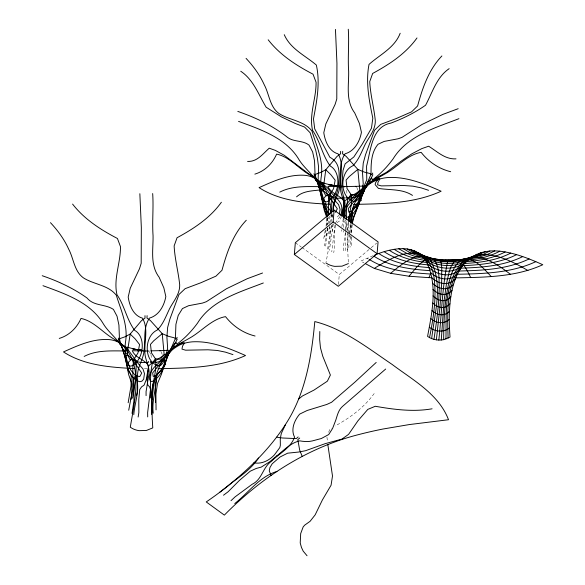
<?xml version="1.0" encoding="UTF-8"?>
<svg xmlns="http://www.w3.org/2000/svg" width="585" height="585" viewBox="0 0 585 585"><rect width="100%" height="100%" fill="white"/><g stroke="black" fill="none" stroke-linecap="round" stroke-linejoin="round"><path stroke-width="0.44" stroke-dasharray="2.92 2.19" d="M351.658 245.576L351.512 236.523M328.587 223.88L328.624 216.933M350.854 223.704L351.117 233.305M349.896 236.676L349.91 235.141M332.931 223.975L332.119 231.455M347.79 230.293L348.214 221.898M351.095 238.139L351.117 236.567M350.81 236.252L350.686 247.067M351.439 233.005L352.148 224.852M349.94 232.837L350.313 223.704M331.205 225.949L329.275 245.188L326.079 262.08M343.563 227.382L344.046 218.293M345.881 229.751L346.21 220.677M345.72 232.516L345.135 251.733M327.388 228.472L324.324 245.912M345.377 232.72L343.249 248.128L343.3 252.603M348.024 233.649L347.556 245.905L348.324 262.68M348.082 232.815L349.15 223.265M326.861 218.498L326.006 226.329M327.761 227.974L325.523 247.382M326.584 225.649L327.147 218.212M338.452 284.478L339.293 274.489L370.459 248.303M345.772 231.682L346.569 223.068L345.486 220.077M351 232.779L351.98 224.377M333.26 223.792L329.392 250.38M335.337 225.225L334.379 235.236L334.459 248.237L333.735 252.72M345.786 228.464L346.108 225.093L345.135 222.402L343.636 221.32L343.059 218.22M347.307 230.439L348.28 221.964M332.492 217.591L332.748 215.053M335.015 225.013L331.768 251.894M331.6 225.071L330.284 232.318M329.479 226.717L328.134 233.89M325.955 229.81L324.733 236.983M349.084 234.622L348.835 248.859M349.208 233.81L350.781 224.033M327.637 249.115L329.545 236.486L329.487 226.739M327.9 228.04L326.584 235.199M330.042 222.658L331.388 214.615M323.761 238.475L325.231 230.439M341.837 226.49L343.3 218.71M328.697 432.278L329.867 429.017L331.373 428.147M340.075 216.589L335.256 223.207M341.494 216.348L339.636 220.911L337.26 222.497L335.819 224.545M374.195 393.522C364.104 407.46 350.101 417.778 335.139 425.975M339.285 214.863L337.494 216.881L335.402 217.43M371.153 247.726L376.696 243.067M373.069 255.703L360.755 261.122L363.943 262.84M144.371 368.652L147.076 368.696M332.675 216.443L330.24 214.754M367.058 258.241L368.638 259.096M295.33 242.709L301.195 246.943M301.926 247.477L339.293 274.489M356.77 187.39L357.844 190.183M161.16 351.687L162.242 354.481M150.645 354.086L149.46 351.826M331.841 213.481L332.682 215.733M326.964 218L327.461 219.529L327.468 224.954M346.591 190.322L347.132 194.79M150.988 354.62L151.53 359.088M327.49 217.591L327.797 224.669M326.949 437.178L327.483 441.697M331.19 214.088L331.351 221.583M347.285 250.161L347.336 233.071M343.6 230.57L343.651 232.157M329.384 216.077L329.465 223.477M341.677 229.744L341.684 231.331"/><path stroke-width="0.88" d="M156.056 409.873L155.917 394.1L157.504 383.511L161.35 374.429L166.652 358.78L175.412 338.525L175.917 324.346L178.22 315.439L182.432 308.58L188.575 305.714L202.52 303.074L206.351 301.699L226.483 288.741L247.199 278.731L262.563 272.998M350.861 222.929L352.47 210.834L354.905 207.675L356.704 206.768C361.53 195.946 366.4 185.131 371.022 174.228C371.065 163.917 370.956 152.714 378.034 144.276L384.177 141.416L398.122 138.777L401.961 137.402L422.085 124.444L442.801 114.433L458.165 108.7M374.7 255.089C390.546 248.457 414.319 242.892 425.471 260.281C438.333 283.535 432.205 311.717 427.569 336.404C432.191 339.629 438.15 340.762 443.664 339.666C443.818 320.741 444.49 301.626 448.775 283.111C450.955 275.14 453.353 266.299 460.088 260.903C465.857 257.51 473.068 257.992 479.027 254.877C485.045 250.351 492.709 250.599 499.831 251.184C514.866 252.888 529.074 258.577 542.785 264.72C515.458 277.231 484.709 277.253 455.232 277.897M155.493 402.436L155.274 385.683L156.868 375.131L159.296 371.98L161.094 371.065C166.469 361.757 167.771 349.786 176.085 342.459L176.904 344.134C184.897 338.284 191.734 331.044 197.584 323.044L197.708 322.832C211.872 300.025 239.718 292.164 263.323 282.972M319.798 331.519L319.659 339.585L320.456 347.761L322.781 356.28L330.393 375.058L327.359 381.186L314.057 390.049L302.423 396.001L298.642 399.05M443.664 339.666L450.041 337.084C447.825 307.183 448.388 259.82 485.36 251.601M148.48 361.442L148.349 362.378L141.212 362.568L138.045 361.888L132.071 358.985L126.067 353.23L123.267 349.596L118.441 339.724M344.082 197.145L343.951 198.081L336.814 198.271L333.647 197.591L327.673 194.688L321.67 188.933L318.869 185.299L314.043 175.427M441.273 340.017L444.044 300.931L446.45 283.805L449.331 271.338L451.466 265.568L454.947 260.676L456.176 260.018L465.55 258.972M344.046 218.293L345.033 202.856L342.174 191.061L341.684 186.966L343.015 170.469L345.121 163.88L353.866 156.934L362.305 144.049L371.475 128.181L372.813 118.214C369.208 100.576 365.493 82.361 369.025 64.387C379.979 54.58 394.634 47.846 400.177 33.257M343.775 216.245L344.024 212.86C346.949 202.973 339.205 194.783 340.543 184.926C340.324 174.615 343.783 163.178 338.079 153.862C328.916 151.303 325.092 141.27 323.79 132.737L325.845 123.947L335.103 104.401L336.784 99.019L336.938 63.253L335.454 29.411M331.519 212.867L331.863 199.068L329.743 194.688L333.552 188.736L335.161 180.224L330.752 174.579L325.779 169.76L320.426 172.568L315.915 174.154L314.759 175.515L313.918 173.782M333.377 211.28C332.668 201.788 339.87 194.388 339.746 184.933C341.092 174.542 338.759 162.791 345.128 153.775C354.642 151.091 359.782 141.38 361.435 132.276L359.446 123.53L354.715 112.92C345.516 100.73 348.909 85.41 348.66 71.363C347.68 57.337 349.26 43.29 348.272 29.25M333.055 211.616C332.28 201.496 338.539 192.779 338.737 182.849C339.534 172.509 340.068 162.615 329.845 157.233L314.723 128.883L313.472 118.945C316.763 101.242 320.383 82.938 316.339 65.037C305.114 55.473 290.46 48.957 284.252 34.683M294.335 254.512L295.33 242.709L334.123 210.125L378.078 241.905L377.091 253.707L338.298 286.292L294.335 254.512L333.128 221.927L334.123 210.125M438.823 340.082C441.763 313.509 442.121 286.336 447.927 260.215L457.433 259.842M342.678 215.572L344.251 201.576C340.404 195.01 331.117 194.015 327.871 186.418L344.675 186.79M350.393 222.878L352.799 208.472L357.925 202.447L366.766 179.529L366.576 166.125C370.7 150.85 371.592 126.601 390.897 123.099C403.094 118.543 414.853 112.737 425.536 105.241C432.483 92.467 436.498 77.308 449.148 68.664M147.113 315.637L146.967 318.094L150.44 320.587L162.22 333.662L164.144 354.269L160.37 359.322L155.398 358.722L151.449 352.872L150.477 344.382L153.687 340.821L162.22 333.662L168.48 336.324L174.235 337.786L176.041 339.117L177.16 337.355M342.715 151.339L342.569 153.796L346.049 156.29L357.823 169.365L359.746 189.964L355.972 195.017L351.007 194.425L347.051 188.575L346.079 180.085L349.289 176.524L357.823 169.365L364.082 172.027L369.837 173.489L371.643 174.82L372.762 173.058M436.373 339.863L439.927 307.374L441.675 283.418L441.748 267.784L441.207 263.038L439.701 259.66C428.3 258.219 416.725 255.513 407.138 248.866M128.722 410.209L131.669 394.4L131.852 383.826L128.722 374.831L125.599 359.285L119.464 339.212L118.923 325.048L117.022 316.192L113.439 309.428C105.241 303.864 93.79 306.277 86.997 297.984C73.403 288.244 58.003 281.129 42.215 275.711M433.975 339.366C437.105 317.596 440.534 295.527 438.677 273.48C438.026 268.873 437.39 263.923 434.443 260.142C427.306 255.513 417.595 255.535 410.882 249.583M339.402 214.095L340.068 209.276L338.547 204.582L333.998 199.529L323.205 184.801L319.856 181.716L315.629 179.061L322.211 183.858M132.034 413.412L133.943 400.791L133.76 378.722L135.391 375.526L130.828 370.195L128.064 363.212L128.912 361.625L132.071 358.985L141.731 373.091L139.742 376.645L135.391 375.526C141.007 388.03 134.689 401.771 133.79 414.677M340.602 215.302C345.435 202.037 335.541 198.944 329.033 190.045C328.573 186.827 307.827 174.484 323.125 183.28M138.133 417.017L138.857 412.535L138.777 399.533L139.735 389.522L141.658 386.795L144.034 385.208L146.199 379.884L148.7 365.874C154.93 359.636 163.771 356.923 169.913 350.254L159.661 350.649L160.253 350.949M341.801 215.587L344.302 201.576C350.532 195.339 359.373 192.626 365.515 185.957L355.314 186.41L355.855 186.652M352.28 224.048L353.106 219.214L365.098 187.924L368.257 181.416L371.694 178.162L372.506 179.836C380.499 173.986 387.336 166.74 393.186 158.747L393.31 158.535C407.474 135.727 435.328 127.866 458.925 118.675M351.058 222.395L352.711 214.139L352.258 210.966C355.79 206.322 362.437 200.567 359.716 194.293C366.078 189.174 369.596 181.825 372.886 174.703M352.126 223.55L353.464 217.269L362.042 195.346L364.843 189.328L367.46 185.182L370.181 182.337L376.367 177.818L386.305 172.407L401.427 160.926L411.942 153.767L421.8 148.612L428.651 146.228C437.28 151.515 444.988 159.515 456 158.857M431.672 338.62C434.582 313.392 443.722 283.462 430.202 259.923C413.142 244.523 390.195 258.511 374.312 268.42L365.537 263.703M128.159 402.772L131.033 385.976L131.215 375.453L129.673 372.338L128.466 371.468L123.793 352.324L121.68 346.378L119.669 343.154L120.473 344.828C115.808 337.391 108.247 331.805 103.552 324.2L103.428 323.995C90.69 302.35 65.242 293.845 42.976 285.685M348.375 221.028L351.76 201.679L351.007 194.425L347.878 198.871L346.664 206.578L346.196 219.784M349.464 221.635C352.09 205.452 359.453 187.836 375.285 180.685A150.096 69.725 54.2 0 1 388.272 177.511C406.816 176.553 424.483 183.909 441.119 191.222C413.8 203.734 383.043 203.755 353.567 204.399M136.517 395.752L137.278 391.774L137.643 377.296C136.568 367.131 144.042 359.212 144.144 349.238C145.489 338.839 143.157 327.088 149.526 318.072C159.032 315.395 164.18 305.677 165.833 296.573L163.844 287.835L159.113 277.217C149.906 265.034 153.307 249.707 153.051 235.66C152.078 221.635 153.658 207.587 152.67 193.547M429.522 337.625C433.309 318.532 436.505 298.913 434.275 279.418C433.171 268.486 428.315 256.947 417.551 252.413M348.448 221.145L349.26 217.035L352.258 210.966L348.843 212.18L348.25 208.655L359.716 194.293L354.685 197.335L352.082 198.081L345.932 198.052L346.196 197.123M130.981 399.497L132.985 388.177L132.81 366.261L134.141 358.985L137.95 353.033L139.559 344.521L135.15 338.876L130.177 334.057L124.824 336.865L120.313 338.452L119.15 339.812L118.316 338.079M132.532 398.188L135.786 378.912L136.261 363.365L134.141 358.985L130.024 359.695L127.42 354.715L127.925 348.675L130.177 334.057L141.446 320.697L144.985 318.116L145.007 315.666M361.735 196.399L364.126 190.966L363.841 190.3C367.724 181.876 377.128 178.674 384.521 174.206C396.864 167.61 407.058 154.769 421.134 152.341C428.586 161.869 438.882 168.831 450.684 171.719M374.312 268.42L390.634 273.312L409.076 276.244L428.995 277.648L430.45 274.021C409.602 272.639 387.562 270.913 369.427 259.528M150.594 361.42L150.323 362.356L156.48 362.378L159.083 361.632L164.114 358.59L169.723 352.696L172.421 348.989L177.284 339M361.581 196.794C358.327 204.202 355.921 213.949 347.629 217.284L346.137 216.779L345.084 214.797C344.543 207.309 350.59 202.315 355.292 197.481C362.371 190.088 369.274 180.56 379.687 178.271L379.658 179.405L378.107 181.891L377.581 184.823L381.193 185.891L403.621 185.496L413.003 186.176L421.127 187.865L428.556 190.3M329.362 214.424L331 211.229L326.43 205.898L323.666 198.915L324.514 197.328L327.673 194.688L337.333 208.794L335.344 212.34M285.582 424.425L281.29 433.492L280.273 438.735L280.347 445.397L279.813 447.584L274.409 454.889C269.188 460.497 261.634 464.366 253.897 462.808M258.614 457.997C251.901 468.058 241.832 475.247 232.26 482.391A387.021 299.491 4.8 0 1 206.249 501.93L224.355 515.114C261.173 477.623 306.979 447.759 358.239 434.692A359.775 278.409 4.8 0 1 382.897 429.039L409.251 424.578L448.527 419.73C438.721 394.071 413.032 380.148 392.162 364.462C367.753 348.002 343.87 328.931 314.796 321.567C311.732 354.693 306.357 388.652 289.531 417.902C272.127 447.554 246.695 471.671 219.572 492.394M409.076 276.244C414.07 270.204 418.962 263.681 425.778 259.579M246.285 220.252C233.13 234.015 226.885 252.267 222.007 270.255L215.96 276.142L200.889 282.752L185.131 288.668L178.981 294.482L169.921 319.03L167.639 327.432L166.9 336.989L167.632 348.148L166.052 355.446L162.981 362.949L161.021 365.113L158.681 365.874C143.508 362.144 143.778 336.104 157.277 330.035C163.259 324.127 166.023 316.01 169.621 308.609C173.694 300.873 180.004 294.014 179.69 284.734C178.345 271.725 174.783 259.038 174.14 245.905L177.05 237.751C193.774 228.662 210.154 217.978 221.379 202.249M441.887 55.955C428.732 69.717 422.487 87.969 417.61 105.958L411.569 111.845L396.491 118.448L380.733 124.371L374.583 130.184L365.53 154.725L363.241 163.135L362.503 172.692L363.234 183.851L361.654 191.149L358.583 198.651L356.623 200.816L354.283 201.576C339.11 197.84 339.38 171.807 352.879 165.738C358.861 159.829 361.632 151.712 365.223 144.312C369.296 136.576 375.607 129.716 375.292 120.43C373.947 107.428 370.385 94.733 369.742 81.607L372.652 73.454C389.376 64.357 405.756 53.681 416.988 37.952M298.16 436.944L296.332 438.582L282.577 438.004L276.647 437.171M234.768 503.539C248.588 492.724 259.528 476.49 276.961 471.466M230.995 500.694L235.133 496.826L252.15 484.285C262.358 479.4 262.577 467.254 271.572 461.177C279.359 453.404 290.716 447.964 294.569 437.134C290.526 429.427 294.474 420.235 299.659 414.122L307.11 410.502L326.839 404.44L331.6 402.253L354.956 382.085L376.206 362.444M385.669 369.047L342.32 406.59C338.459 410.041 337.348 415.262 335.834 419.971L332.624 428.374L328.726 434.531L321.348 438.523L312.258 440.936C308.171 441.909 303.812 441.595 299.71 440.849C290.496 442.962 283.981 450.194 276.822 455.839M276.822 455.839L269.692 461.799L261.195 467.122L256.267 468.439L250.285 471.181L239.411 480.417L228.143 491.736L223.499 495.224M390.634 273.312C398.436 266.877 406.458 260.135 416.176 256.837C426.816 253.861 436.739 262.219 447.62 260.859C459.269 262.453 470.245 254.943 481.733 257.978C492.519 260.969 501.747 267.674 510.529 274.358M450.808 296.763C445.945 303.11 437.88 301.004 433.024 295.908M452.051 290.233C446.83 297.034 438.18 294.781 432.966 289.319M453.631 284.222C447.832 291.476 438.319 289.151 432.556 283.235M449.916 303.798C445.185 309.706 437.419 307.82 432.71 302.993M455.532 278.716C448.936 286.438 438.311 284.105 431.796 277.656M449.382 311.344C444.534 316.829 436.79 315.227 432.015 310.584M299.71 438.041L297.787 439.613L299.688 450.136L302.196 456.41M457.741 273.707C450.143 281.911 438.165 279.63 430.699 272.566M296.566 196.831C304.507 189.664 315.966 191.229 325.757 189.05M460.256 269.21C451.437 277.897 437.887 275.718 429.273 267.981M449.221 319.403C444.008 324.478 436.022 323.227 430.933 318.686M463.057 265.21C452.819 274.387 437.485 272.361 427.525 263.886M466.143 261.707C454.289 271.381 436.973 269.546 425.471 260.281M449.434 327.988C443.598 332.668 435.116 331.805 429.456 327.293M469.492 258.709C455.825 268.873 436.344 267.265 423.116 257.173M473.097 256.193C445.09 272.12 447.408 310.394 448.095 338.181M348.382 263.586L342.006 266.168L334.715 266.365A17.272 13.367 4.8 0 1 327.856 264.127L325.904 262.914M476.943 254.183C460.461 266.095 436.98 266.826 420.469 254.548M481.031 252.647C460.863 265.378 433.704 264.925 414.355 250.76M489.93 251.009L482.939 254.497L475.035 257.108L466.45 258.877M323.125 185.862L321.575 186.622C307.542 186.732 292.654 185.416 279.762 192.136M127.523 350.159L125.965 350.92C111.932 351.029 97.044 349.713 84.16 356.433M494.756 250.877L487.056 254.592L478.303 257.32L468.768 259.14C478.201 261.744 484.819 269.685 491.217 276.588M499.831 251.184C489.703 256.632 478.311 259.265 466.918 260.237M505.162 251.923C493.06 258.299 479.371 260.778 465.835 261.656M510.749 253.078C496.285 260.581 479.839 262.636 463.781 263.55M254.855 174.133C264.844 171.12 272.522 163.573 276.617 154.118C289.604 156.787 298.774 168.824 310.182 175.12C315.52 178.542 324.09 183.31 323.037 190.805L321.399 191.492C322.116 199.244 323.637 207.887 329.18 213.759M59.253 338.43C69.235 335.424 76.92 327.871 81.015 318.423C94.002 321.085 103.165 333.121 114.58 339.417C119.918 342.839 128.488 347.607 127.435 355.102L125.797 355.79C126.726 365.523 129.066 378.524 139.8 381.734L141.892 381.186L143.676 379.168L144.466 373.581L142.945 368.879L138.396 363.826L127.603 349.099L124.254 346.013L120.02 343.358L126.601 348.155M516.613 254.636C500.475 262.826 482.164 264.676 464.351 265.634L462.581 265.67M522.741 256.596C503.436 266.051 481.543 267.557 460.388 268.149M529.14 258.936C507.21 269.414 482.391 270.482 458.494 271.023M535.823 261.649C511.473 273.041 484 273.685 457.594 274.263M247.594 161.423C257.327 161.906 262.76 153.804 269.246 148.195L275.389 150.411L284.317 155.339L307.6 172.992L315.798 178.564L319.249 182.966L319.973 185.401L318.591 186.154C322.262 196.143 323.308 206.827 327.22 216.742M432.081 408.798C413.164 412.111 394.005 409.522 375.285 406.275L367.841 409.368L358.027 420.695L348.58 434.362L341.998 439.057L325.194 443.664L305.56 450.706L298.92 452.015L287.63 453.185L280.061 456.995L272.2 463.766L269.926 467.605L269.261 470.896L271.118 475.415M459.576 260.04L461.243 259.872M465.711 258.943C453.887 260.822 441.829 260.464 430.092 258.153M355.775 186.344L346.554 186.549L337.362 186.001L328.434 184.655L338.042 186.162L330.028 184.838L322.423 182.732M445.068 260.157L456.168 260.171M150.952 350.846L160.173 350.642M157.965 368.696C187.441 368.053 218.198 368.031 245.517 355.526C228.881 348.207 211.214 340.85 192.67 341.815A150.096 69.725 54.2 0 0 179.683 344.982C150.52 360.367 150.871 399.358 152.78 427.884L146.404 430.465L139.113 430.662A17.272 13.367 4.8 0 1 132.254 428.425L130.301 427.211C134.521 400.762 144.641 363.051 120.283 343.219A150.074 58.39 -54.1 0 0 109.878 339.666C93.534 338.232 78.032 345.399 63.487 351.929C83.662 365.025 108.32 367.153 131.735 368.448L134.44 368.491M330.042 204.194L327.337 204.15C303.929 202.856 279.272 200.728 259.089 187.624C273.634 181.101 289.136 173.935 305.48 175.368A150.082 58.39 -54.1 0 1 315.893 178.915C327.161 186.242 330.371 200.648 331.132 213.218M428.995 277.648L431.701 277.692M442.516 260.025L438.253 259.806L448.476 260.34M430.026 270.628C410.685 269.356 390.473 266.914 373.852 256.135M429.617 267.601C412.001 266.387 393.815 263.418 378.787 253.539M428.9 264.925C413.332 263.703 397.449 260.464 384.221 251.747M427.503 262.555C414.136 261.232 400.696 257.824 389.369 250.343M426.136 260.574C414.897 258.965 403.745 255.696 394.231 249.342M141.76 350.298L132.832 348.952L142.44 350.459L134.426 349.135L126.821 347.029M424.739 258.797L416.176 256.837L406.86 253.4L398.816 248.757M424.103 257.407L419.014 256.171L410.516 252.917L403.116 248.588M332.441 211.624L331 211.229L331.556 212.728M232.954 354.605L225.525 352.163L217.401 350.473L208.019 349.793L185.591 350.188L181.979 349.121L182.498 346.188L184.056 343.702L184.078 342.569C172.897 345.165 165.709 355.614 158.118 363.585C153.46 367.475 149.124 372.638 149.482 379.095L150.535 381.076L152.027 381.581C162.067 376.82 164.824 363.782 168.239 354.598C172.122 346.174 181.525 342.971 188.918 338.503C201.262 331.907 211.456 319.066 225.532 316.639C232.984 326.167 243.28 333.128 255.075 336.017M237.817 111.413C255.601 117.534 272.902 125.76 287.696 137.497C293.926 142.17 302.825 140.159 309.041 145.131L312.624 151.895L314.525 160.751L315.066 174.915L319.432 188.487L324.324 210.534L326.722 217.232M238.578 121.387C260.851 129.548 286.292 138.053 299.03 159.69L299.154 159.902C303.849 167.507 311.417 173.094 316.075 180.531L315.271 178.856L317.282 182.081L319.395 188.026L324.068 207.17L325.275 208.041L326.825 211.148L326.832 216.574M149.065 351.088L132.261 350.715C135.515 358.32 144.802 359.307 148.648 365.881L147.076 379.877L147.837 385.164L149.533 386.7L150.506 389.391L147.647 412.432L147.698 416.9M412.491 195.405C402.429 188.714 389.859 190.235 378.444 188.407L375.153 184.663C375.19 182.725 376.484 181.284 377.515 179.785C371.204 180.626 366.451 185.964 361.486 189.642C353.369 197.379 341.194 204.655 344.207 217.825M527.948 270.548C509.191 259.477 484.066 246.738 463.495 261.02C443.584 281.092 446.45 312.99 445.953 339.051M333.128 221.927L377.091 253.707M240.742 71.231C253.524 79.765 258.526 94.631 266.131 107.209L281.4 116.883L295.125 123.406L304.617 127.084L310.123 132.744L315.776 150.404L317.333 157.723L318.554 166.718L318.138 180.129L323.52 202.871L326.818 208.786L327.132 216.392M307.045 555.75L303.191 551.143L301.458 547.436L300.215 542.953L300.69 533.571L303.162 526.924L304.661 525.176L310.094 521.301L315.154 514.866L322.437 499.882L331.066 485.228L332.499 476L327.805 444.41M268.186 39.787C279.944 54.939 296.237 65.425 313.033 74.185L316.061 82.266C316.346 98.477 308.858 114.302 312.573 130.418C320.244 141.416 322.276 155.296 330.247 166.016C342.62 173.036 338.934 197.32 326.379 201.92L324.609 201.211C320.924 193.503 319.885 184.355 321.384 175.909C323.403 160.305 316.361 145.541 311.929 130.96C303.856 120.642 289.458 120.291 278.899 113.483C269.714 106.689 269.334 94.265 264.23 84.723C259.806 74.909 253.393 66.2 246.066 58.368M72.584 204.085C84.335 219.236 100.627 229.722 117.431 238.483L120.451 246.563C120.744 262.775 113.256 278.599 116.971 294.716C124.642 305.714 126.674 319.593 134.645 330.313C147.018 337.333 143.332 361.618 130.777 366.217L129 365.508C125.322 357.801 124.283 348.653 125.775 340.207C127.801 324.602 120.759 309.838 116.327 295.257C108.254 284.939 93.856 284.595 83.297 277.78C74.112 270.987 73.732 258.563 68.628 249.02C64.204 239.206 57.791 230.497 50.464 222.666M463.371 264.288L467.437 270.877L470.728 277.656M359.943 194.637L361.289 200.677M164.341 358.934L165.687 364.981M151.676 414.458C152.312 400.498 148.992 384.045 158.93 372.565C161.84 368.66 166.542 363.651 164.114 358.59L152.648 372.959L153.241 376.477L156.656 375.263C156.663 387.811 151.595 400.323 153.233 413.156M150.425 397.968L150.484 378.729L151.062 370.875L152.275 363.168L155.398 358.722C157.657 372.345 150.542 385.5 152.173 399.233M340.609 151.369L340.587 153.818L337.055 156.4L325.779 169.76L323.022 190.417L325.633 195.39L329.743 194.688L328.412 201.964L328.616 215.302M139.852 193.708L141.336 227.55L141.182 263.316L139.501 268.698L130.243 288.244L128.188 297.041C129.49 305.567 133.314 315.6 142.477 318.16C148.363 328.046 144.553 340.082 144.883 350.978C144.349 360.17 151.281 367.833 148.422 377.157L146.067 391.665L146.082 395.635"/></g></svg>
